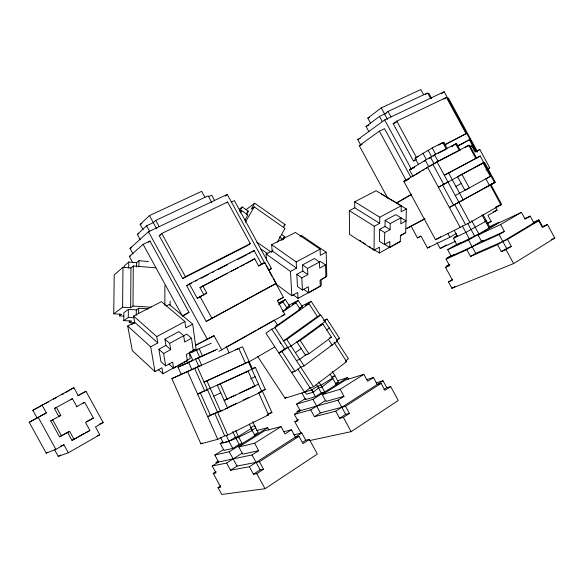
<?xml version="1.0" encoding="UTF-8"?>
<svg xmlns="http://www.w3.org/2000/svg" width="584" height="584" viewBox="0 0 584 584"><rect width="100%" height="100%" fill="white"/><g stroke="black" fill="none" stroke-linecap="round" stroke-linejoin="round"><path stroke-width="0.88" d="M136.276 315.243L136.306 309.921L138.663 308.257L148.343 308.885M136.576 267.019L136.605 262.683L138.934 260.712L148.511 261.522M138.627 313.608L138.663 308.257M138.897 266.815L138.934 260.712M134.51 322.937L129.341 322.638L129.356 320.893M130.962 267.917L122.983 267.26L114.201 274.882L113.749 313.827L122.603 307.221L130.663 307.739L130.962 267.917L133.283 265.954L155.833 267.822M130.663 307.739L132.999 306.038L133.283 265.954M122.603 307.221L122.983 267.26M129.341 322.638L131.641 321.061L123.764 320.601L123.837 312.703L128.356 309.418L136.306 309.921M124.246 267.625L124.261 265.91L128.736 262.019L136.605 262.683M123.764 320.601L128.29 317.419L128.356 309.418M128.692 268.107L128.736 262.019M400.281 241.323L379.323 253.025L379.396 247.193L374.037 250.164L374.249 226.263L349.32 210.649L354.743 207.824L379.695 223.329L374.249 226.263M123.961 316.17L119.435 315.893L119.457 314.104M384.52 244.521L384.717 232.571L390.112 229.621L385.009 226.446L379.622 229.373L379.469 241.309L384.52 244.521L389.871 241.557L389.747 247.536L400.281 241.652L400.441 235.52L405.617 232.651M379.695 223.329L379.775 217.226L354.707 201.787L376.111 190.727L401.288 205.714L401.12 211.78L406.384 208.941L405.683 232.782L400.449 235.688M385.009 226.446L385.111 220.409L395.821 214.635L400.96 217.744L400.785 223.781L406.07 220.891L400.945 217.796M390.112 229.621L390.236 223.57L385.111 220.409M283.568 238.885L284.78 236.673L281.444 234.345M272.969 250.098L271.684 252.427L256.821 242.148M277.247 242.353L284.948 228.41L254.237 206.867L251.295 209.072L254.675 203.203L285.094 224.577L283.466 227.512M245.353 222.336L254.237 206.867M246.28 214.927L248.397 211.255L242.251 206.955L239.44 209.123M244.9 220.197L247.901 214.978L241.696 210.656L240.265 211.744M239.696 211.364L242.251 206.955M240.396 212.89L241.696 210.656M143.073 229.746L140.153 224.417L149.453 215.591L201.677 191.333L204.999 197.407M140.24 239.732L137.313 234.381L146.569 225.796L153.307 222.628L155.738 220.394L208.116 195.837L211.868 202.721M133.079 254.003L130.02 248.426L148.46 231.724L227.278 194.421L265.165 263.822M132.853 262.88L129.349 256.486L143.109 244.331L149.957 241.053L188.997 312.345L182.799 316.112M148.621 242.221L149.957 241.053M159.228 235.644L161.746 233.461L227.599 201.991L250.324 243.616L247.324 245.645L182.726 278.575L159.228 235.644L160.87 234.863M225.19 196.151L227.278 194.421M226.461 202.911L227.599 201.991M304.695 391.426L306.527 394.229L313.148 392.2L318.638 388.002L322.032 386.944L332.938 378.585L330.208 374.402M332.187 377.636L334.873 375.585L332.135 371.38M334.121 342.341L346.633 361.606L313.52 386.812L310.111 387.893L304.476 392.178L265.939 333.245L271.743 329.157L274.911 327.682L308.994 303.665L317.382 316.579L320.806 315.046L337.64 340.976L304.06 365.927L300.687 367.154L294.971 371.395L291.664 372.585L293.088 371.534M345.757 360.788L348.436 358.751L336.552 340.443M246.098 209.707L254.675 203.203M370.665 123.326L367.818 118.092L381.25 107.923L420.823 89.542L423.648 94.769M257.829 356.693L285.058 398.244L286.43 397.208M246.974 212.321L248.397 211.255M368.913 131.692L366.058 126.443L379.49 116.442L386.214 113.281M384.571 114.055L388.046 111.471L427.671 92.892L430.51 98.148M336.837 340.326L339.552 338.311L327.055 319.061L323.638 320.558M306.914 354.035L299.745 359.313L296.402 360.591M322.937 324.062L300.234 340.508L296.869 341.91L305.469 355.101L308.885 353.787L331.442 337.158L322.937 324.062L319.47 325.551M360.824 145.16L357.802 139.591L384.674 119.917L444.19 91.746L476.756 151.928M295.431 352.7L301.169 348.509M326.463 330.04L329.23 328.018M119.435 315.893L121.618 314.309L113.749 313.827M425.502 94.469L426.948 93.418M325.018 321.536L291.109 346.078L284.569 348.787L278.816 352.94L282.043 351.619L287.817 347.443M324.317 321.047L327.055 319.061M387.915 198.443L359.24 145.642L379.396 131.144L384.542 128.677L410.822 177.127M317.382 316.579L283.517 340.859L286.788 339.457L320.806 315.046M415.808 159.768L413.414 160.987L393.185 123.698L396.77 121.136L446.41 97.411L466.054 133.714L444.599 145.088M441.263 93.812L444.19 91.746M182.726 278.575L185.405 276.692L250.324 243.616M299.636 308.79L302.395 306.848L298.249 300.468L288.795 305.176M275.137 326.208L277.502 325.098L300.125 309.177L295.927 302.731L292.701 304.337L298.249 300.468M320.287 315.397L311.184 301.388L305.673 305.264L308.994 303.665M443.913 99.156L446.41 97.411M286.737 307.856L289.518 305.914L285.372 299.548L279.167 302.738M282.882 311.184L287.116 308.228L282.926 301.804L279.787 303.403L285.372 299.548M282.751 311.929L295.927 302.731M278.678 304.738L282.926 301.804M189.347 283.89L197.224 298.278L203.889 294.774L199.969 287.605L254.719 258.778L258.537 265.778L264.8 262.486L276.217 283.408L206.196 321.441L186.646 285.722L189.347 283.89L254.113 250.551L261.676 264.406L258.566 266.041M283.861 225.395L285.094 224.577M220.781 485.822L217.993 487.618L221.737 494.458L265.019 488.72L317.353 454.053L309.374 439.46L305.79 440.234L302.249 442.526M309.469 440.613L351.159 431.656L398.251 400.463L390.696 386.593L386.754 387.681L383.885 389.543M251.843 252.04L254.113 250.551M230.541 470.222L249.339 466.733L253.441 474.215L256.763 473.653L263.53 469.259L259.413 461.754L237.082 466.047L230.541 470.222L226.607 463.054L212.218 465.988L216.022 472.916L213.233 473.434L220.788 487.202L217.993 487.618M309.374 439.46L302.979 443.614L298.971 436.284L295.446 437.087L291.46 429.809L283.634 431.722M314.469 416.684L335.734 411.18L339.611 418.275L343.356 417.363L349.436 413.414L345.546 406.296L320.375 412.917L314.469 416.684L310.739 409.866L294.373 414.348L297.979 420.954L294.81 421.772L301.14 433.35M390.696 386.593L384.936 390.338L381.14 383.374L377.242 384.491L373.475 377.571L366.65 379.622M253.441 474.215L260.172 469.843L263.53 469.259M339.611 418.275L345.662 414.348L349.436 413.414M283.262 237.651L284.78 236.673M249.339 466.733L301.826 432.985L305.79 440.234M335.734 411.18L382.994 380.79L386.754 387.681M259.413 461.754L298.971 436.284M345.546 406.296L381.14 383.374M254.719 258.778L246.003 263.669M218.036 461.163L215.817 462.557L252.003 454.943L258.712 450.666L254.646 443.241L238.805 446.957L242.732 454.126L258.712 450.666M291.46 429.809L285.014 433.912L281.013 426.605L264.523 430.831L238.805 446.957M300.03 409.683L296.986 411.589L337.939 400.201L343.976 396.361L340.129 389.309L322.273 394.616L325.996 401.427L343.976 396.361M373.475 377.571L367.664 381.272L363.876 374.329L345.509 380.038L322.273 394.616M418.582 164.673L415.041 158.147L432.226 147.92L442.781 142.562L446.351 149.146M213.233 473.434L216.058 471.646M294.81 421.772L298.402 419.494M413.414 160.987L416.37 159.118M438.723 145.124L442.781 142.562M254.646 443.241L281.013 426.605M340.129 389.309L363.876 374.329M226.607 463.054L242.353 453.096M310.739 409.866L325.894 400.281M442.475 143.401L443.928 142.481L447.067 148.278M197.224 298.278L206.721 293L202.772 285.78M212.218 465.988L218.613 461.966L214.824 455.06L223.767 449.483M294.373 414.348L300.161 410.705L296.562 404.128L305.753 398.397M203.889 294.774L206.721 293M214.824 455.06L229.242 451.76L267.633 427.707L268.91 430.036M296.562 404.128L312.944 399.325L347.655 377.578L348.466 379.053M232.768 448.373L239.206 444.351L242.236 443.621L238.352 436.525L235.345 437.299L228.892 441.307L220.219 443.497L224.022 450.432L232.768 448.373L228.892 441.307M254.04 435.065L258.23 432.445L254.42 425.473L250.959 427.619M301.935 392.974L305.549 399.58L315.448 396.638L321.273 392.995L324.689 391.966L321.003 385.221L317.608 386.287L311.776 389.908L285.058 398.244M335.639 384.002L338.494 382.221L334.873 375.585L332.011 377.352M420.48 171.732L412.961 176.302L409.428 169.791L434.569 154.753L455.702 143.919L459.279 150.519L438.197 161.447L434.569 154.753M413.18 168.024L414.713 167.075L409.428 169.791M423.604 161.556L425.042 160.666M433.124 156.22L434.474 155.388M452.812 279.269L448.476 281.889L451.943 288.277L513.599 263.596L554.8 238.075L547.456 224.497L542.594 226.614L538.944 219.869L533.221 222.416M238.352 436.525L251.178 428.561L255.033 435.606M321.003 385.221L332.595 378.016L336.253 384.717M455.702 143.919L451.556 146.475L453.775 145.336M220.219 443.497L223.044 441.752M455.191 144.774L456.724 143.825L460.265 150.358M261.676 264.406L264.8 262.486M466.229 141.656L469.332 139.758L475.872 151.847L479.829 149.526L489.699 167.754L488.246 168.557M451.943 288.277L455.038 286.394M494.604 182.631L490.173 184.967L500.904 204.787L469.916 222.526L435.511 239.717L403.851 181.368L436.963 161.724L468.696 145.277L475.858 158.512L444.293 175.244L480.201 156.008L494.604 182.631L449.351 207.466L495.254 182.15L484.559 162.381L483.092 163.17L484.559 162.381M421.991 170.82L423.495 169.907M424.999 168.988L427.254 167.623M436.832 162.279L434.102 163.936L430.496 157.278M470.529 256.456L497.524 244.674L501.291 251.624L506.591 248.412L511.343 246.39L507.569 239.418L475.734 253.354L470.529 256.456L466.901 249.777L446.052 259.143L449.563 265.611L445.526 267.37L452.505 280.232L448.476 281.889M501.291 251.624L506.029 249.609L511.343 246.39M547.456 224.497L542.412 227.556L538.725 220.737L532.272 223.614M465.163 147.409L468.696 145.277M470.492 146.694L471.799 145.912L475.099 152.008L479.829 149.526M497.524 244.674L538.944 219.869M507.569 239.418L538.725 220.737M269.129 269.925L271.465 268.545L234.388 200.611L231.286 202.093M41.938 404.894L46.34 412.873L37.069 417.983L32.835 410.296L73.869 387.688L78.19 395.536L85.987 391.295L103.178 422.546L95.462 426.919L99.776 434.759L68.321 452.768L58.247 456.396L54.436 449.49M451.045 255.653L447.147 257.938L499.094 234.571L504.379 231.432L500.641 224.533L478.055 234.994L481.676 241.674L504.379 231.432M533.9 222.884L530.236 216.117L525.14 219.131L521.461 212.335L498.539 223.03L478.055 234.994M449.716 264.267L446.621 266.1L449.023 265.048M445.526 267.37L449.899 264.778M466.901 249.777L482.304 240.696M481.676 241.674L484.034 240.279M65.306 392.718L73.869 387.688M446.052 259.143L454.264 254.31M500.641 224.533L521.461 212.335M457.739 235.819L453.366 238.338L456.87 244.813L478.873 234.001L471.704 220.774M488.334 227.964L489.772 227.125L483.121 214.839M451.184 256.12L447.687 249.675L468.514 240.046L499.145 222.161L489.297 226.767M447.687 249.675L457.082 244.2M456.87 244.813L460.506 242.696M396.558 202.903L411.545 194.216M396.748 203.02L411.275 194.618M248.835 361.978L274.531 347.078M487.268 223.694L491.195 221.416L487.947 215.416L497.159 210.131L495.436 206.948M475.858 158.512L480.201 156.008M457.491 235.556L454.389 237.338L457.652 235.783M484.808 221.453L486.253 220.621M485.523 221.475L465.849 232.403L453.366 238.338M437.007 242.572L440.212 248.477L446.38 244.908M424.51 218.985L411.056 226.088L417.48 237.922L421.027 236.133L427.488 248.025L449.884 237.279L456.608 233.425M427.488 248.025L429.685 246.769M435.511 239.717L440.679 236.768M58.247 456.396L60.59 455.06M447.957 182.004L438.394 187.252L483.8 162.666M461.9 174.273L457.571 176.726L464.908 190.274L469.288 187.917L461.9 174.273L483.034 162.951L490.312 176.397L455.279 195.516M46.34 412.873L29.2 422.276L46.216 453.133L47.779 452.25M46.216 453.133L55.874 449.359L63.926 444.796L68.321 452.768M60.809 415.399L58.787 416.436L54.407 408.486L56.4 407.384L60.809 415.399L50.735 420.86L59.531 436.817L67.54 432.328L71.978 440.387L83.804 433.686M85.381 432.788L89.235 430.839M71.978 440.387L89.972 430.539L85.541 422.48L93.396 418.078L84.695 402.266L82.512 403.383M478.632 165.433L483.034 162.951M226.066 347.319L256.252 330.31M257.843 329.412L273.728 320.463M218.92 351.349L284.882 314.433L277.378 300.694L283.452 297.329L273.005 278.188M86.469 421.706L93.396 418.078M59.531 436.817L69.635 431.415L74.11 439.533M417.48 237.922L420.633 236.148M206.196 321.441L276.217 283.408M158.322 369.526L162.98 373.811L176.207 366.431M177.762 365.562L182.427 362.956M183.982 362.087L185.537 361.219M187.092 360.35L190.202 358.613L189.347 352.583L196.056 348.86L192.683 324.156L169.221 304.403L166.199 305.972M292.986 294.664L298.052 298.395L321.273 285.437L321.083 279.532M168.907 364.014L173.601 368.256L187.318 360.598L186.42 354.4L193.238 350.626L191.516 338.238L186.719 334.128L169.681 343.334L164.907 339.129L178.908 331.581L183.712 335.712L184.624 342.005L191.516 338.238M303.651 289.284L308.593 292.861L320.273 286.342L320.068 280.269L325.872 277.05L325.529 264.939L320.499 261.479L307.556 268.465L302.534 264.932L314.426 258.522L319.47 261.997L319.667 268.144L325.529 264.939M127.692 326.025L150.687 346.794L157.826 342.947L134.743 322.353L127.692 326.025L132.349 350.685L154.994 371.636L161.972 367.767L162.98 373.811M275.852 283.97L291.817 295.76L297.752 292.467L298.052 298.395M321.799 279.13L326.806 276.356L326.142 252.2L301.512 235.534L300.067 236.286M158.877 349.247L163.615 353.495L170.674 349.641L165.922 345.421L158.877 349.247L160.95 361.657L165.652 365.927L172.63 362.051L173.601 368.256M302.402 290.073L301.826 277.904L307.819 274.626L302.811 271.086L296.833 274.334L297.446 286.481L302.402 290.073L308.33 286.781L308.593 292.861M410.369 226.468L406.223 228.76L425.13 218.781M195.465 345.502L214.007 335.712L221.818 349.977M70.328 399.814L72.431 398.66L76.803 406.603M77.723 395.842L85.987 391.295M76.241 406.836L84.695 402.266M54.407 408.486L72.431 398.66M29.2 422.276L37.069 417.983M487.311 169.039L489.699 167.754M455.892 186.398L461.243 183.5M485.932 170.119L487.406 169.323M390.236 223.57L400.96 217.744M32.835 410.296L43.143 404.741M44.727 403.887L48.691 401.748M53.443 399.186L56.619 397.478M62.167 394.485L63.751 393.631M192.683 324.156L185.822 327.85L184.916 321.514L161.432 301.651L133.59 316.039L134.743 322.353M271.356 251.237L266.1 253.974L290.46 271.436L296.519 268.173L296.205 261.953L271.684 244.681L295.409 232.425L320.105 249.164L320.302 255.347L326.142 252.2M490.312 176.397L485.859 178.792L489.48 185.471L485.063 187.8M133.59 316.039L156.76 336.581L184.916 321.514M296.205 261.953L320.105 249.164M379.775 217.226L401.288 205.714M188.997 312.345L182.31 315.9L143.109 244.331M268.436 270.151L271.465 268.545M495.254 182.15L490.867 184.471L501.488 204.101L496.466 206.97L500.904 204.787M470.208 146.737L471.799 145.912M403.851 181.368L409.136 178.624L405.354 180.916L407.727 179.682M199.969 287.605L212.89 280.889M214.503 280.05L224.198 275.006M225.811 274.166L227.424 273.327M231.461 271.224L238.732 267.443M240.345 266.603L244.382 264.508M131.422 324.594L134.51 322.981M277.947 300.198L283.452 297.329M467.39 146.307L469.594 145.168L476.829 158.534M433.343 164.33L428.758 166.71L425.137 160.031M281.167 240.331L282.744 239.513M457.323 145.942L469.332 139.758M186.646 285.722L191.479 283.233M195.501 281.159L197.115 280.327M201.144 278.254L208.393 274.524M212.415 272.451L214.029 271.618M218.058 269.545L227.723 264.567M237.389 259.588L247.054 254.609M248.667 253.777L250.281 252.952M458.148 145.891L465.448 142.131M195.479 345.253L201.925 341.932M203.539 341.107L214.007 335.712M438.248 153.307L445.541 149.562M455.25 144.584L456.724 143.825M428.751 158.607L431.021 157.439M444.395 144.752L466.054 133.714M50.735 420.86L52.713 419.852L61.575 435.934M442.438 143.241L443.928 142.481M415.041 158.147L418.056 156.614M186.391 360.43L187.464 362.854L192.793 360.299L189.508 352.933L211.24 343.224M220.628 437.263L223.161 442.942C233.396 440.343 242.652 435.065 252.2 430.612L249.273 424.05M252.106 429.934L255.741 428.123L252.821 421.597M287.948 306.695L289.518 305.914M285.532 309.009L287.116 308.228M259.354 392.331L265.275 389.499L255.398 367.431L252.295 368.672L242.499 346.779L171.857 378.622L200.852 443.782L217.766 439.307L224.716 435.868L227.716 435.065L268.538 414.874L258.617 392.689L261.793 391.601L248.485 361.868L204.093 382.104L248.485 361.868M267.53 414.706L271.925 412.538L262.106 390.586L265.275 389.499M200.852 443.782L202.349 443.044M493.144 212.08L497.159 210.131M301.592 306.031L311.184 301.388M281.671 315.988L284.882 314.433M129.349 256.486L130.823 255.777M359.24 145.642L362.116 144.255M299.22 308.374L302.395 306.848M217.693 349.049L198.261 357.671L201.589 365.131L181.252 374.38L178.025 367.139L215.321 350.203M182.288 365.343L184.858 364.102M198.261 357.671L195.509 358.992L198.816 366.402M393.185 123.698L396.434 122.151M298.497 309.958L300.125 309.177M213.883 413.684L207.67 416.655L222.234 410.121M228.607 407.063L236.717 403.179M243.207 400.069L248.886 397.354M224.716 435.868L214.664 413.311L220.548 411.377L261.793 391.601M130.02 248.426L131.663 247.645M357.802 139.591L360.248 138.423M228.22 398.507L224.168 400.427L254.872 386.236L248.149 371.205L245.032 372.439M229.841 397.74L235.513 395.047M239.557 393.127L258.464 384.162M487.195 223.314L491.195 221.416M137.313 234.381L138.956 233.6M366.058 126.443L368.92 125.085M208.561 196.691L211.707 195.209L214.598 200.509M440.212 248.477L455.615 241.25M213.751 396.142L220.781 392.842M250.624 378.848L255.135 376.731M140.153 224.417L141.803 223.643M367.818 118.092L369.446 117.333M225.307 408.756L227.556 408.012L217.401 385.257L248.149 371.205M251.813 369.3L197.589 394.032L207.466 389.659M251.682 369.154L255.398 367.431M235.812 349.779L238.805 348.407L245.404 363.16M524.563 218.701L530.236 216.117M171.857 378.622L181.135 374.483M178.025 367.139L188.121 362.752M191.596 352.524L193.968 351.48M195.545 350.787L197.918 349.743M67.54 432.328L69.635 431.415M99.207 424.21L103.178 422.546M551.464 239.455L554.8 238.075M329.332 337.997L331.442 337.158M60.626 446.103L63.926 444.796M338.151 338.859L339.552 338.311M336.231 341.523L337.64 340.976M330.748 345.597L332.15 345.056L328.391 339.282M97.229 435.737L99.776 434.759M251.711 387.367L254.872 386.236M345.21 362.095L346.633 361.606M337.391 380.804L347.655 377.578M335.939 383.009L338.494 382.221M268.56 413.516L271.925 412.538M376.081 382.797L382.994 380.79M266.939 415.334L268.538 414.874M256.544 430.605L267.633 427.707M293.861 434.839L301.826 432.985M128.29 317.419L133.597 317.74M132.999 306.038L151.205 307.228M381.286 194.005L406.384 208.941M379.622 229.373L384.717 232.571M384.71 244.331L389.747 247.536M359.488 240.199L361.014 241.185M362.54 242.17L365.591 244.148M369.402 246.616L370.928 247.601M372.453 248.587L379.323 253.025M374.037 250.164L349.553 234.315L349.32 210.649M260.493 248.733L267.888 253.836M279.24 236.841L283.284 239.666M296.519 268.173L272.108 250.843L271.684 244.681M296.833 274.334L301.826 277.904M309.958 387.316L313.148 392.2M271.743 329.157L284.569 348.787M297.847 369.117L310.111 387.893M282.043 351.619L294.971 371.395M300.234 340.508L308.885 353.787M318.754 381.921L322.032 386.944M316.229 384.316L318.638 388.002M274.188 320.017L277.502 325.098M286.788 339.457L304.06 365.927M274.911 327.682L313.52 386.812M38.201 417.304L55.874 449.359M200.013 296.519L211.904 318.243M155.738 220.394L159.184 226.694M161.746 233.461L185.405 276.692M149.453 215.591L156.731 228.884M146.569 225.796L149.577 231.286M148.46 231.724L207.4 339.362M252.003 454.943L260.172 469.843M193.567 349.298L194.436 350.889M256.763 473.653L265.019 488.72M235.345 437.299L239.206 444.351M229.242 451.76L237.082 466.047M266.034 265.421L268.647 270.209M269.516 271.801L272.129 276.59M337.939 400.201L345.662 414.348M343.356 417.363L351.159 431.656M317.608 386.287L321.273 392.995M311.776 389.908L315.448 396.638M312.944 399.325L320.375 412.917M279.926 341.939L280.758 343.465M396.77 121.136L416.677 157.855M454.33 230.6L457.469 236.389M388.046 111.471L390.973 116.866M381.25 107.923L387.477 119.413M447.797 233.432L449.884 237.279M384.674 119.917L411.537 169.44M379.49 116.442L382.403 121.815M379.396 131.144L406.201 180.551M448.439 98.068L477.581 151.928M428.846 93.265L431.664 98.47M499.094 234.571L506.591 248.412M506.029 249.609L513.599 263.596M481.968 214.905L489.078 228.037M448.519 172.798L463.258 199.998M432.226 147.92L435.817 154.548M436.963 161.724L469.916 222.526M428.211 150.468L431.78 157.052M467.835 223.584L474.566 235.994M432.832 164.228L443.752 184.383M454.666 204.517L465.572 224.636M442.57 184.887L453.6 205.232M422.889 153.161L426.473 159.775M462.272 225.811L469.419 238.995M468.514 240.046L475.734 253.354M427.43 167.031L460.294 227.658M226.154 346.268L229.074 352.802M220.365 384.089L227.183 399.368M199.137 348.538L202.429 355.919M235.812 430.729L238.754 437.321M196.406 349.904L199.677 357.24M232.812 431.51L235.746 438.095M206.962 380.921L220.548 411.377M197.363 367L227.716 435.065M226.402 435.679L228.979 441.467M194.582 368.278L204.619 390.776M188.53 362.087L191.844 369.533M200.4 392.937L210.554 415.713M187.522 371.439L217.766 439.307M150.687 346.794L154.994 371.636M156.76 336.581L157.826 342.947M163.615 353.495L165.652 365.927M164.907 339.129L165.922 345.421M169.681 343.334L170.674 349.641M266.1 253.974L266.559 260.223M290.46 271.436L291.817 295.76M302.534 264.932L302.811 271.086M307.556 268.465L307.819 274.626M354.707 201.787L354.743 207.824M170.112 301.176L170.119 305.731M164.856 285.649L164.863 305.425"/></g></svg>
